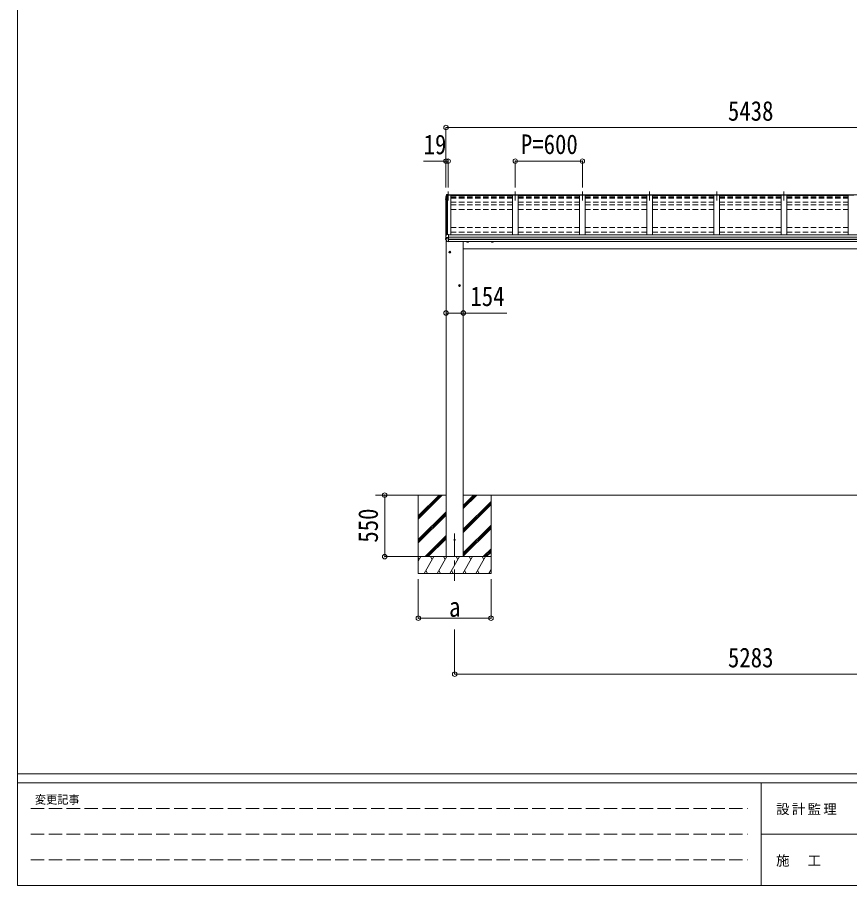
# Model space of a CAD drawing. Units: millimetres at full size, sheet at 1:40; some dimension numbers follow another scale. Extents: x -11243 to 11243, y -7760 to 7760.
# Drawn here: x -11243 to -3807, y -7760 to 0 of the extents above; entities that cross this region are included whole.
import ezdxf
from ezdxf.enums import TextEntityAlignment as Align

# ---------------------------------------------------------------- set-up
doc = ezdxf.new("R2010")
doc.units = ezdxf.units.MM
doc.header["$LTSCALE"] = 40
doc.header["$PDMODE"] = 32
doc.header["$PDSIZE"] = 40
for name, pattern in [('CHAIN1', [8, 5, -1, 1, -1]), ('DASHED1', [1.8, 1.2, -0.6]), ('DASHED3', [4, 3, -1])]:
    doc.linetypes.add(name, pattern=pattern)
for name, color, linetype, lineweight in [('0-0_0', 7, 'Continuous', 9), ('0-1_本体', 5, 'CHAIN1', 9), ('0-3_ELV2', 4, 'Continuous', 9), ('0-6_OTH_LINE', 6, 'Continuous', 9), ('F-0_240', 7, 'Continuous', 9)]:
    doc.layers.add(name, color=color, linetype=linetype, lineweight=lineweight)
doc.styles.add('ＭＳ ゴシック', font='')
doc.styles.get('ＭＳ ゴシック').set_extended_font_data('MS Gothic')

msp = doc.modelspace()

# ---------------------------------------------------------------- linework, layer by layer
at = {"layer": '0-0_0'}
for p, q in [((-7412.64, -4269.81), (-8042.26, -4269.81)), ((-7660.64, -4269.81), (-7660.64, -4969.81)), ((-7660.64, -4455.79), (-7474.66, -4269.81)), ((-7660.64, -4469.93), (-7460.52, -4269.81)), ((-7660.64, -4484.07), (-7446.38, -4269.81)), ((-7660.64, -4271.94), (-7658.51, -4269.81)), ((-2129.64, -4269.81), (-7258.64, -4269.81)), ((-7258.64, -4390.44), (-7138.01, -4269.81)), ((-7258.64, -4376.3), (-7152.15, -4269.81)), ((-7258.64, -4362.16), (-7166.3, -4269.81)), ((-7258.64, -4574.29), (-7010.64, -4326.29)), ((-7258.64, -4588.43), (-7010.64, -4340.43)), ((-7010.64, -4269.81), (-7010.64, -4969.81)), ((-7660.64, -4667.92), (-7412.64, -4419.92)), ((-7258.64, -4602.57), (-7010.64, -4354.57)), ((-7660.64, -4682.06), (-7412.64, -4434.06)), ((-7660.64, -4696.2), (-7412.64, -4448.2)), ((-7258.64, -4786.42), (-7010.64, -4538.42)), ((-7258.64, -4800.56), (-7010.64, -4552.56)), ((-7258.64, -4814.7), (-7010.64, -4566.7)), ((-7600.4, -4819.81), (-7412.64, -4632.05)), ((-7586.26, -4819.81), (-7412.64, -4646.19)), ((-7572.12, -4819.81), (-7412.64, -4660.34)), ((-7079.9, -4819.81), (-7010.64, -4750.55)), ((-7065.76, -4819.81), (-7010.64, -4764.69)), ((-7051.62, -4819.81), (-7010.64, -4778.84)), ((-7010.64, -4819.81), (-7660.64, -4819.81)), ((-7660.64, -4859.9), (-7637.49, -4819.81)), ((-7652.49, -4845.79), (-7660.64, -4831.68)), ((-7608.63, -4969.81), (-7522.02, -4819.81)), ((-7537.02, -4845.79), (-7552.03, -4819.81)), ((-7493.16, -4969.81), (-7406.55, -4819.81)), ((-7421.55, -4845.79), (-7436.56, -4819.81)), ((-7377.69, -4969.81), (-7291.08, -4819.81)), ((-7306.08, -4845.79), (-7321.09, -4819.81)), ((-7262.22, -4969.81), (-7175.61, -4819.81)), ((-7190.61, -4845.79), (-7205.61, -4819.81)), ((-7146.75, -4969.81), (-7060.14, -4819.81)), ((-7090.14, -4819.81), (-7075.14, -4845.79)), ((-7593.63, -4943.83), (-7578.63, -4969.81)), ((-7478.16, -4943.83), (-7463.16, -4969.81)), ((-7362.69, -4943.83), (-7347.69, -4969.81)), ((-7247.22, -4943.83), (-7232.22, -4969.81)), ((-7131.75, -4943.83), (-7116.75, -4969.81)), ((-7031.28, -4969.81), (-7010.64, -4934.07)), ((-7016.28, -4943.83), (-7010.64, -4953.59)), ((-7660.64, -4969.81), (-7010.64, -4969.81))]:
    msp.add_line(p, q, dxfattribs=at)
at = {"layer": '0-0_0', "linetype": 'DASHED1'}
msp.add_line((-7412.64, -4819.81), (-7258.64, -4819.81), dxfattribs=at)
at = {"layer": '0-1_本体'}
for p, q in [((-7394.14, -1556.82), (-7394.14, -1636.08)), ((-6794.14, -1556.82), (-6794.14, -1636.08)), ((-6194.14, -1556.82), (-6194.14, -1636.08)), ((-5594.14, -1556.82), (-5594.14, -1636.08)), ((-4994.14, -1556.82), (-4994.14, -1636.08)), ((-4394.14, -1556.82), (-4394.14, -1636.08)), ((-7335.64, -4613.86), (-7335.64, -5034.94))]:
    msp.add_line(p, q, dxfattribs=at)
at = {"layer": '0-3_ELV2'}
for p, q in [((-7416.02, -1622.82), (-7416.02, -1626.87)), ((-7415.98, -1622.49), (-7415.99, -1622.55)), ((-7415.62, -1603.88), (-7415.62, -1607.9)), ((-7413.14, -1625.24), (-7414.97, -1625.6)), ((-7414.57, -1609.17), (-7413.14, -1609.45)), ((-7413.14, -1621.23), (-7414.28, -1621.37)), ((-7414, -1626.93), (-7413.14, -1626.77)), ((-7413.14, -1607.57), (-7413.71, -1607.46)), ((-7413.14, -1607.92), (-7413.71, -1607.81)), ((-7413.14, -1606.54), (-7406.02, -1587.99)), ((-7413.14, -1606.54), (-7413.14, -1950.82)), ((-7406.32, -1587.83), (-7405.12, -1587.77)), ((-7406.14, -1588.31), (-7406.14, -1936.3)), ((-7406.02, -1587.99), (-7369.14, -1587.99)), ((-7404.98, -1587.56), (-7405.34, -1585.08)), ((-7405.12, -1587.77), (-7405.34, -1586.28)), ((-7391.14, -1581.85), (-7405.3, -1582.62)), ((-7394.14, -1586.95), (-7404.98, -1587.56)), ((-7404.98, -1587.56), (-7404.98, -1587.98)), ((-7404.98, -1587.94), (-7394.14, -1587.94)), ((-7400.44, -1941.67), (-7400.44, -1587.99)), ((-7394.14, -1584.71), (-7394.14, -1587.94)), ((-7394.14, -1584.71), (-7391.14, -1584.71)), ((-7391.14, -1584.71), (-7391.14, -1581.85)), ((-7369.14, -1587.99), (-7369.14, -1944.25)), ((-7369.14, -1593.39), (-6819.14, -1593.39)), ((-6769.14, -1587.99), (-6819.14, -1587.99)), ((-6819.14, -1587.99), (-6819.14, -1944.25)), ((-6769.14, -1587.99), (-6769.14, -1944.25)), ((-6769.14, -1593.39), (-6219.14, -1593.39)), ((-6169.14, -1587.99), (-6219.14, -1587.99)), ((-6219.14, -1587.99), (-6219.14, -1944.25)), ((-6169.14, -1587.99), (-6169.14, -1944.25)), ((-6169.14, -1593.39), (-5619.14, -1593.39)), ((-5569.14, -1587.99), (-5619.14, -1587.99)), ((-5619.14, -1587.99), (-5619.14, -1944.25)), ((-5569.14, -1587.99), (-5569.14, -1944.25)), ((-5569.14, -1593.39), (-5019.14, -1593.39)), ((-4969.14, -1587.99), (-5019.14, -1587.99)), ((-5019.14, -1587.99), (-5019.14, -1944.25)), ((-4969.14, -1587.99), (-4969.14, -1944.25)), ((-4969.14, -1593.39), (-4419.14, -1593.39)), ((-4369.14, -1587.99), (-4419.14, -1587.99)), ((-4419.14, -1587.99), (-4419.14, -1944.25)), ((-4369.14, -1587.99), (-4369.14, -1944.25)), ((-4369.14, -1593.39), (-3819.14, -1593.39)), ((-3769.14, -1587.99), (-3819.14, -1587.99)), ((-3819.14, -1587.99), (-3819.14, -1944.25)), ((-7416.19, -1983.16), (-7416.19, -1976.64)), ((-7415.72, -1964.61), (-7415.72, -1958.1)), ((-7408.14, -1974.25), (-7415.38, -1975.66)), ((-7414.85, -1965.6), (-7414.91, -1965.59)), ((-7414.85, -1965.6), (-7414.84, -1965.6)), ((-7407.59, -1966.54), (-7413.97, -1965.75)), ((-7413.14, -1965.85), (-7413.14, -1975.22)), ((-7412.64, -1989.32), (-7412.64, -4819.81)), ((-7408.14, -1966.47), (-7408.14, -1980.26)), ((-7391.14, -1966.53), (-7405.94, -1966.63)), ((-7391.14, -1980.39), (-7405.94, -1980.19)), ((-7403.52, -2003.61), (-7403.51, -2003.62)), ((-7391.14, -2004.7), (-7402.73, -2004.07)), ((-7391.14, -2004.7), (-7391.14, -1941.22)), ((-7391.14, -1944.25), (-1997.14, -1944.25)), ((-7391.14, -1963.78), (-1997.14, -1963.78)), ((-7391.14, -1964.68), (-1997.14, -1964.68)), ((-7391.14, -1981.92), (-1997.14, -1981.92)), ((-7391.14, -1983.88), (-1997.14, -1983.88)), ((-7391.14, -2001.9), (-1997.14, -2001.9)), ((-7258.64, -2001.9), (-7258.64, -4819.81)), ((-7258.64, -2069.81), (-2129.64, -2069.81))]:
    msp.add_line(p, q, dxfattribs=at)
at = {"layer": '0-3_ELV2', "linetype": 'DASHED1'}
for p, q in [((-7369.14, -1603.51), (-6819.14, -1603.51)), ((-7369.14, -1608.35), (-6819.14, -1608.35)), ((-7369.14, -1609.89), (-6819.14, -1609.89)), ((-7369.14, -1611.85), (-6819.14, -1611.85)), ((-7369.14, -1615.62), (-6819.14, -1615.62)), ((-6769.14, -1603.51), (-6219.14, -1603.51)), ((-6769.14, -1608.35), (-6219.14, -1608.35)), ((-6769.14, -1609.89), (-6219.14, -1609.89)), ((-6769.14, -1611.85), (-6219.14, -1611.85)), ((-6769.14, -1615.62), (-6219.14, -1615.62)), ((-6169.14, -1603.51), (-5619.14, -1603.51)), ((-6169.14, -1608.35), (-5619.14, -1608.35)), ((-6169.14, -1609.89), (-5619.14, -1609.89)), ((-6169.14, -1611.85), (-5619.14, -1611.85)), ((-6169.14, -1615.62), (-5619.14, -1615.62)), ((-5569.14, -1603.51), (-5019.14, -1603.51)), ((-5569.14, -1608.35), (-5019.14, -1608.35)), ((-5569.14, -1609.89), (-5019.14, -1609.89)), ((-5569.14, -1611.85), (-5019.14, -1611.85)), ((-5569.14, -1615.62), (-5019.14, -1615.62)), ((-4969.14, -1603.51), (-4419.14, -1603.51)), ((-4969.14, -1608.35), (-4419.14, -1608.35)), ((-4969.14, -1609.89), (-4419.14, -1609.89)), ((-4969.14, -1611.85), (-4419.14, -1611.85)), ((-4969.14, -1615.62), (-4419.14, -1615.62)), ((-4369.14, -1603.51), (-3819.14, -1603.51)), ((-4369.14, -1608.35), (-3819.14, -1608.35)), ((-4369.14, -1609.89), (-3819.14, -1609.89)), ((-4369.14, -1611.85), (-3819.14, -1611.85)), ((-4369.14, -1615.62), (-3819.14, -1615.62)), ((-7369.14, -1652.93), (-6819.14, -1652.93)), ((-7369.14, -1674.09), (-6819.14, -1674.09)), ((-6769.14, -1652.93), (-6219.14, -1652.93)), ((-6769.14, -1674.09), (-6219.14, -1674.09)), ((-6169.14, -1652.93), (-5619.14, -1652.93)), ((-6169.14, -1674.09), (-5619.14, -1674.09)), ((-5569.14, -1652.93), (-5019.14, -1652.93)), ((-5569.14, -1674.09), (-5019.14, -1674.09)), ((-4969.14, -1652.93), (-4419.14, -1652.93)), ((-4969.14, -1674.09), (-4419.14, -1674.09)), ((-4369.14, -1652.93), (-3819.14, -1652.93)), ((-4369.14, -1674.09), (-3819.14, -1674.09)), ((-7369.14, -1716.6), (-6819.14, -1716.6)), ((-6769.14, -1716.6), (-6219.14, -1716.6)), ((-6169.14, -1716.6), (-5619.14, -1716.6)), ((-5569.14, -1716.6), (-5019.14, -1716.6)), ((-4969.14, -1716.6), (-4419.14, -1716.6)), ((-4369.14, -1716.6), (-3819.14, -1716.6)), ((-7369.14, -1876.87), (-6819.14, -1876.87)), ((-7369.14, -1919.39), (-6819.14, -1919.39)), ((-6769.14, -1876.87), (-6219.14, -1876.87)), ((-6769.14, -1919.39), (-6219.14, -1919.39)), ((-6169.14, -1876.87), (-5619.14, -1876.87)), ((-6169.14, -1919.39), (-5619.14, -1919.39)), ((-5569.14, -1876.87), (-5019.14, -1876.87)), ((-5569.14, -1919.39), (-5019.14, -1919.39)), ((-4969.14, -1876.87), (-4419.14, -1876.87)), ((-4969.14, -1919.39), (-4419.14, -1919.39)), ((-4369.14, -1876.87), (-3819.14, -1876.87)), ((-4369.14, -1919.39), (-3819.14, -1919.39))]:
    msp.add_line(p, q, dxfattribs=at)
at = {"layer": '0-3_ELV2'}
for points in [[(-7415.98, -1622.51), (-7416.01, -1622.68), (-7416.02, -1622.82)], [(-7415.85, -1627.51), (-7414.38, -1630.06), (-7413.14, -1632.18)], [(-7415.61, -1603.72), (-7415.62, -1603.83), (-7415.62, -1603.88)], [(-7407.95, -1583.83), (-7412.19, -1594.44), (-7415.54, -1603.39), (-7415.6, -1603.66), (-7415.61, -1603.72)], [(-7407.95, -1587.4), (-7408.95, -1589.89), (-7409.93, -1592.39), (-7410.9, -1594.89), (-7411.85, -1597.39), (-7412.8, -1599.9), (-7413.73, -1602.42), (-7414.64, -1604.94), (-7415.54, -1607.46)], [(-7391.14, -1584.28), (-7405.34, -1585.08), (-7405.34, -1586.28), (-7406.46, -1586.34)], [(-7405.04, -1587.98), (-7405.12, -1587.42), (-7405.12, -1587.77)], [(-7394.14, -1587.99), (-7394.14, -1584.71), (-1994.14, -1584.71)], [(-7407.78, -1936.97), (-7408.82, -1939.55), (-7409.84, -1942.14), (-7410.84, -1944.73), (-7411.84, -1947.33), (-7412.81, -1949.93), (-7413.78, -1952.54), (-7414.72, -1955.15), (-7415.66, -1957.77)], [(-7391.14, -1941.22), (-7405.14, -1941.9), (-7405.14, -1936.25), (-7406.91, -1936.34)], [(-7415.66, -1957.77), (-7415.71, -1957.98), (-7415.72, -1958.1)], [(-7412.37, -1965.83), (-7413.61, -1965.78), (-7414.84, -1965.6)], [(-7407.59, -1966.54), (-7407.34, -1966.56), (-7407.19, -1966.58)], [(-7218.14, -2009.6), (-7224.64, -2005.85), (-7224.64, -2001.9)], [(-7218.14, -2009.6), (-7211.64, -2005.85), (-7211.64, -2001.9)], [(-6998.15, -2009.6), (-7004.65, -2005.85), (-7004.65, -2001.9)], [(-6998.15, -2009.6), (-6991.65, -2005.85), (-6991.65, -2001.9)], [(-7379.64, -2104.6), (-7386.14, -2100.85), (-7386.14, -2093.35), (-7379.64, -2089.59)], [(-7379.64, -2104.6), (-7373.14, -2100.85), (-7373.14, -2093.35), (-7379.64, -2089.59)], [(-7292.64, -2404.6), (-7299.14, -2400.85), (-7299.14, -2393.35), (-7292.64, -2389.59)], [(-7292.64, -2404.6), (-7286.14, -2400.85), (-7286.14, -2393.35), (-7292.64, -2389.59)]]:
    msp.add_lwpolyline(points, dxfattribs=at)
for centre, radius in [((-7379.64, -2097.1), 8.5), ((-7379.64, -2097.1), 7.7), ((-7379.64, -2097.1), 6.5), ((-7292.64, -2397.1), 8.5), ((-7292.64, -2397.1), 7.7), ((-7292.64, -2397.1), 6.5), ((-7335.64, -4669.81), 5)]:
    msp.add_circle(centre, radius, dxfattribs=at)
for centre, radius, start, end in [((-7414.72, -1626.87), 1.3, 100.8784, 209.72862), ((-7414.72, -1622.78), 1.3, 99.76805, 169.97457), ((-7414.32, -1607.9), 1.3, 160.55137, 259.11062), ((-7414.27, -1623.7), 2.32, 92.65141, 119.69627), ((-7413.94, -1627.23), 0.299, 100.87832, 209.80871), ((-6981.38, -1378.61), 499.04, 209.85327, 210.09589), ((-6981.38, -1378.96), 499.04, 209.85327, 210.09589), ((-7413.65, -1607.52), 0.299, 160.48478, 259.11069), ((-6944.21, -1774.39), 498.52, 158.04646, 160.43093), ((-7413.65, -1607.17), 0.3, 212.93591, 259.04607), ((-7406.37, -1588.04), 1.7, 92.9577, 157.99775), ((-7405.72, -1585.21), 2.62, 80.76, 148.16555), ((-7406.3, -1588.13), 0.3, 92.95769, 158.00506), ((-7406.85, -1937.34), 1, 92.95955, 157.94622), ((-7415.19, -1976.64), 0.998, 100.914, 179.94879), ((-7415.19, -1983.16), 1, 180, 210.67851), ((-7021.24, -1749.46), 459.05, 210.67556, 213.61643), ((-7414.72, -1964.61), 1, 180, 258.54639), ((-7408.48, -1963.91), 16.37, 271.41275, 274.51688), ((-7402.68, -2003.07), 1, 213.61937, 266.89265), ((-7218.14, -2002.1), 8.5, 178.68482, 1.31518), ((-7218.14, -2002.1), 7.7, 178.54815, 1.45185), ((-7218.14, -2002.1), 6.5, 178.27991, 1.72009), ((-6998.15, -2002.1), 8.5, 178.68472, 1.31528), ((-6998.15, -2002.1), 7.7, 178.54804, 1.45196), ((-6998.15, -2002.1), 6.5, 178.27976, 1.72024)]:
    msp.add_arc(centre, radius, start, end, dxfattribs=at)
for centre, major_axis, ratio, start_param, end_param in [((-7407.14, -1980.07), (1, 0.195), 0.067217, 3.1284981, 3.4826308), ((-7407.3, -1959.02), (9.96, -2.12), 0.734427, 4.8771941, 5.0024979), ((-7407.3, -1987.79), (9.97, 1.96), 0.736539, 1.29146, 1.4167637)]:
    msp.add_ellipse(centre, major_axis=major_axis, ratio=ratio, start_param=start_param, end_param=end_param, dxfattribs=at)
at = {"layer": '0-6_OTH_LINE'}
for p, q in [((-7413.14, -984.71), (-7413.14, -1520.18)), ((-7413.14, -984.71), (-1975.14, -984.71)), ((-7413.14, -1284.71), (-7613.36, -1284.71)), ((-7413.14, -1284.71), (-7413.14, -1520.18)), ((-7394.14, -1284.71), (-7413.14, -1284.71)), ((-7394.14, -1284.71), (-7394.14, -1520.18)), ((-6794.14, -1284.71), (-6794.14, -1520.18)), ((-6794.14, -1284.71), (-6194.14, -1284.71)), ((-6194.14, -1284.71), (-6194.14, -1520.18)), ((-7412.64, -2642.5), (-7258.64, -2642.5)), ((-7960.64, -4269.81), (-7661.64, -4269.81)), ((-7960.64, -4819.81), (-7960.64, -4269.81)), ((-7960.64, -4819.81), (-7661.64, -4819.81)), ((-7660.64, -5369.79), (-7660.64, -5019.81)), ((-7010.64, -5369.79), (-7010.64, -5019.81)), ((-7660.64, -5369.79), (-7010.64, -5369.79)), ((-7335.64, -5869.81), (-7335.64, -5469.81)), ((-7335.64, -5869.81), (-2052.64, -5869.81))]:
    msp.add_line(p, q, dxfattribs=at)
at = {"layer": '0-6_OTH_LINE', "lineweight": 18}
msp.add_line((-7258.64, -2642.5), (-6869.44, -2642.5), dxfattribs=at)
at = {"layer": '0-6_OTH_LINE'}
for p in [(-7413.14, -984.71), (-7413.14, -1284.71), (-7394.14, -1284.71), (-6794.14, -1284.71), (-6194.14, -1284.71), (-7412.64, -2642.5), (-7258.64, -2642.5), (-7960.64, -4269.81), (-7960.64, -4819.81), (-7660.64, -5369.79), (-7010.64, -5369.79), (-7335.64, -5869.81)]:
    msp.add_point(p, dxfattribs=at)
at = {"layer": 'F-0_240', "color": 5}
for p, q in [((-11242.74, 7760), (-11242.74, -7760)), ((-11242.74, -6760), (10677.26, -6760)), ((-11242.74, -6840), (7121.58, -6840)), ((-4598.42, -6840), (-4598.42, -7760)), ((-4598.42, -7300), (3601.58, -7300)), ((-11242.74, -7760), (10677.26, -7760))]:
    msp.add_line(p, q, dxfattribs=at)
at = {"layer": 'F-0_240', "color": 4, "linetype": 'DASHED3'}
for p, q in [((-11122.75, -7070), (-4718.42, -7070)), ((-11122.75, -7300), (-4718.42, -7300)), ((-11122.75, -7530), (-4718.42, -7530))]:
    msp.add_line(p, q, dxfattribs=at)

# ---------------------------------------------------------------- texts
at = {"layer": '0-6_OTH_LINE', "color": 7, "style": 'ＭＳ ゴシック', "width": 0.85}
for s, p in [('5438', (-4894.14, -976.71)), ('19', (-7613.04, -1276.3)), ('P=600', (-6744.14, -1274.71)), ('154', (-7195.14, -2633.07)), ('a', (-7385.64, -5409.79)), ('5283', (-4894.14, -5861.81))]:
    msp.add_text(s, height=176, dxfattribs=at).set_placement(p, align=Align.BOTTOM_LEFT)
msp.add_text('550', height=176, rotation=90, dxfattribs=at).set_placement((-7968.64, -4694.81), align=Align.BOTTOM_LEFT)
at = {"layer": 'F-0_240', "style": 'ＭＳ ゴシック'}
msp.add_text('変更記事', height=73.31, dxfattribs=at).set_placement((-11086.44, -7050), align=Align.BOTTOM_LEFT)
at = {"layer": 'F-0_240', "char_height": 87.98, "attachment_point": 7, "style": 'ＭＳ ゴシック'}
for s, insert in [('\\T1.17;設計監理', (-4463.32, -7130)), ('\\T1.17;施\u3000工', (-4463.32, -7590))]:
    msp.add_mtext(s, dxfattribs=dict(at, insert=insert))

doc.saveas('drawing.dxf')
